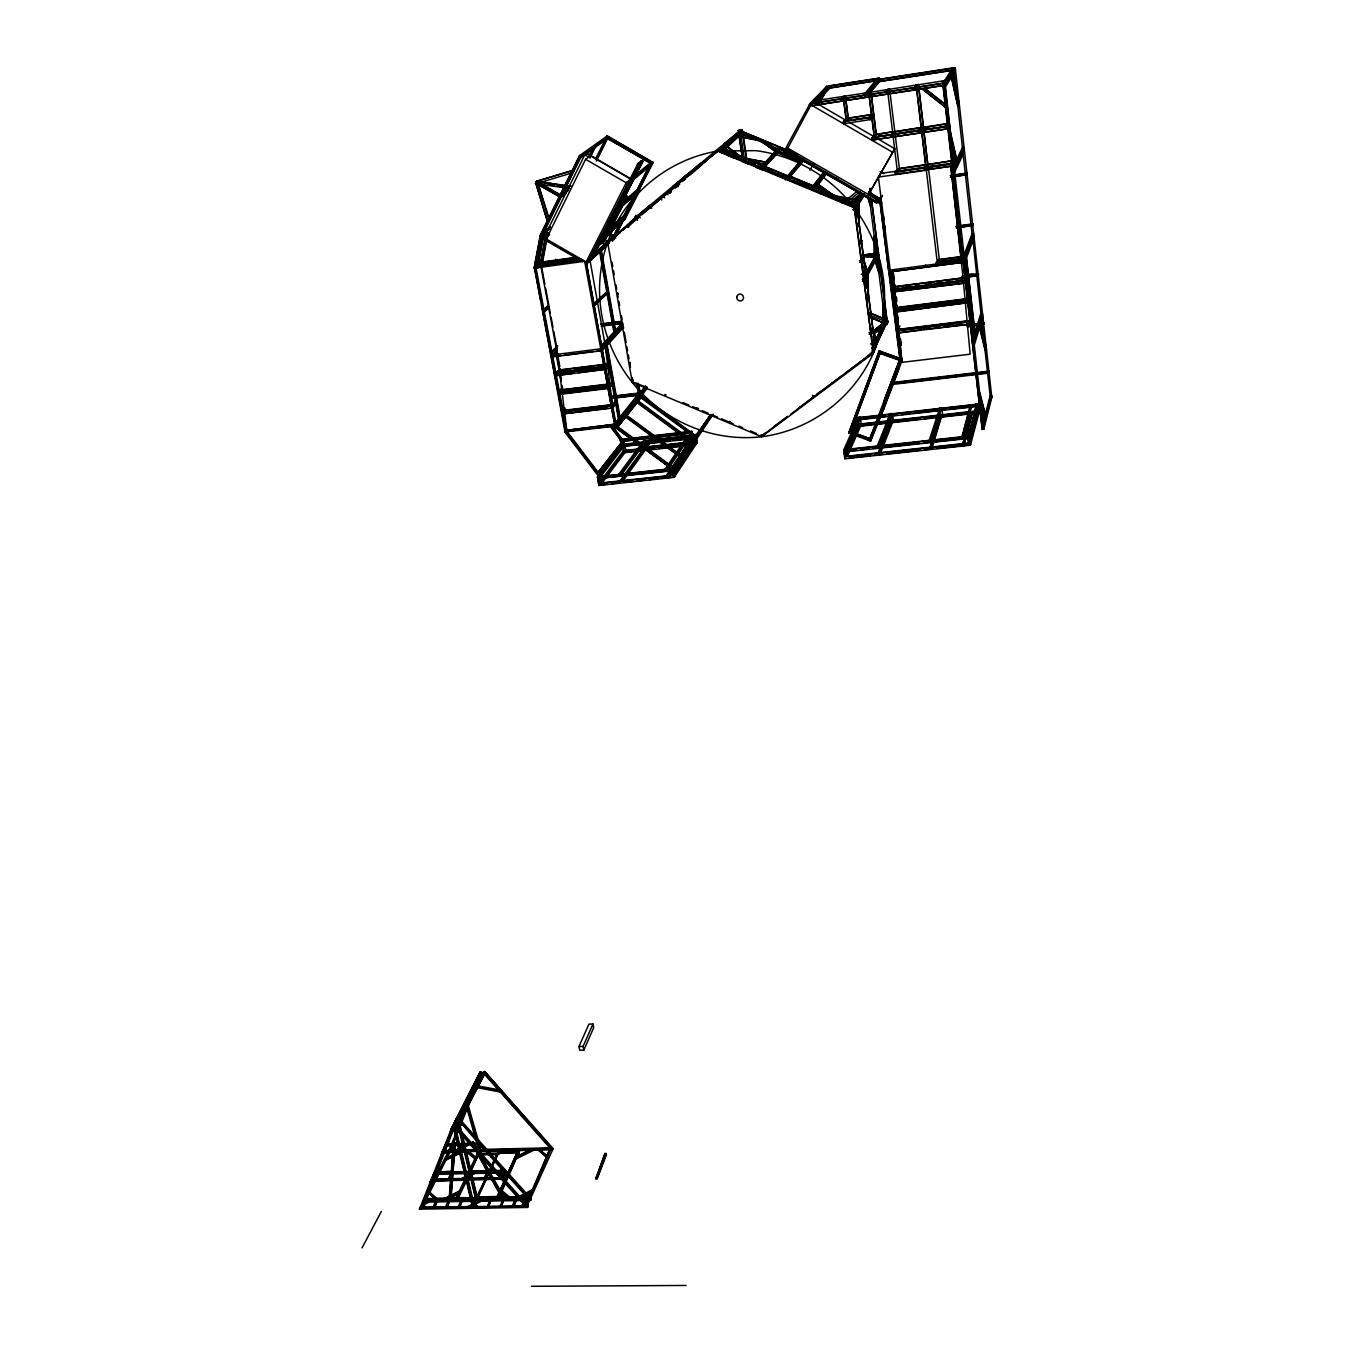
<?xml version="1.0" encoding="UTF-8"?>
<svg xmlns="http://www.w3.org/2000/svg" width="1354" height="1354" viewBox="0 0 1354 1354"><rect width="100%" height="100%" fill="white"/><g stroke="black" fill="none" stroke-linecap="round" stroke-linejoin="round"><path stroke-width="1.5" d="M556.697 260.696L556.579 260.78M444.315 1148.378L444.298 1146.703L446.194 1147.346L448.902 1141.27L447.395 1140.61L444.687 1146.686M453.438 1125.326L454.995 1125.14M456.857 1128.745L456.653 1132.046L455.096 1132.096M450.73 1199.627L451.17 1197.545L475.339 1197.85M449.122 1198.95L453.641 1142.471L455.215 1142.81L451.034 1198.561M449.477 1198.222L451.017 1177.574M451.39 1172.547L451.508 1171.176L436.631 1172.175M451.796 1167.25L452.879 1152.796M453.184 1148.666L453.641 1142.471M450.679 1199.289L455.215 1142.81M555.885 260.713L555.665 259.223M596.319 161.092L608.318 136.872L580.781 156.489L541.549 236.273L535.727 267.889L537.673 267.838L534.288 267.517L540.094 235.901L545.544 231.568M537.166 268.278L543.005 236.645L548.048 232.617L546.593 232.245L585.639 153.036L630.659 179.117M540.297 264.064L545.002 238.541M541.498 259.782L545.154 240.098M546.457 238.913L541.82 263.928L578.852 258.834M542.226 264.013L546.593 240.47M942.892 85.116L982.242 429.387L983.783 429.218L991.94 396.891M982.242 429.387L963.642 264.199M984.375 421.009L985.357 417.1M986.846 411.244L990.468 397.06M989.249 371.114L989.283 373.044L989.249 371.114L893.488 382.387M861.313 425.376L860.179 417.032L858.284 417.235L843.694 450.103L844.913 458.803L970.395 445.212L979.179 412.141L978.197 403.644L976.251 403.864L976.539 407.656M968.736 442.978L977.283 411.21L977.503 413.088M970.564 438.967L975.371 421.06M970.395 445.212L969.362 436.36L978.197 403.644M968.228 443.029L967.653 438.121L923.665 442.927M967.941 436.09L976.522 404.592L972.46 422.279M969.244 434.109L971.377 426.222M964.403 443.503L972.392 411.751L963.862 445.5M963.439 441.675L962.339 445.652L970.936 411.921L965.08 435.7M963.608 436.648L971.63 405.151L963.049 438.611M963.185 432.857L961.526 438.781L970.175 405.32M964.285 428.913L970.395 407.215M974.389 344.711L982.835 316.921M982.75 314.5L974.017 343.171L972.443 343.357L974.169 342.664M980.905 313.197L972.375 340.819L973.932 340.633L982.395 313.011L980.905 313.197L972.883 239.641M976.251 330.985L981.125 315.16M932.449 446.972L941.758 415.204L931.569 447.006M942.249 416.287C943.823 409.026 937.103 401.884 939.981 415.204M973.441 319.561L972.037 323.961L898.176 332.949L920.974 329.801M970.243 324.08L925.104 329.293M931.586 445.144L940.539 417.235M970.463 324.148L971.884 319.764M971.8 321.897L973.204 317.53L971.647 317.716L970.7 320.644M931.603 440.152L940.962 408.62L930.723 440.168M930.063 447.175L940.319 415.373M933.312 430.437L939.101 412.648M929.216 440.338L939.524 408.79L939.744 410.668M978.417 273.796C980.381 276.91 971.986 271.562 968.144 275.133M968.567 300.876L968.448 298.472L896.433 307.561L896.686 309.609M609.114 241.13L609.791 239.235L608.454 243.043M619.066 225.238L611.72 240.064M968.821 278.738L967.365 282.834L893.183 291.905M965.571 282.935L895.265 291.635M968.584 276.673L967.128 280.752L892.76 290.179L894.977 285.592L893.437 285.796L891.423 289.925L965.334 280.853M634.383 219.145L635.974 215.218L634.688 218.857M966.468 277.655L894.486 286.625L894.571 289.011L966.705 279.736M965.554 280.955L967.01 276.876L976.522 275.556M717.722 151.174L719.871 149.194L721.157 150.869L721.902 148.889L719.753 150.869L721.208 151.462L723.341 149.482M721.242 152.731L722.291 150.463L728.774 151.733L728.046 153.73L723.171 152.765M738.641 136.483L739.724 134.232L756.666 137.702L755.938 139.614L738.641 136.483L757.901 140.427L758.612 138.514L739.352 134.571M848.738 433.06L879.288 350.804L901.527 358.945L870.571 441.116L848.738 433.06L879.288 350.804M851.141 431.08L880.015 353.276M964.996 261.948L974 237.678L972.477 237.881M739.013 136.145L739.724 134.232M738.675 158.13L739.419 156.15L737.101 158.435M744.175 160.043L744.92 158.063L764.858 161.989L763.758 164.325L754.009 162.412M963.016 260.51L952.674 167.845L954.299 167.625L963.946 147.468L962.406 147.704L953.571 166.017M968.059 247.037L971.563 237.729M973.78 235.664L972.257 235.867L973.915 235.274L964.607 260.29L888.596 270.258L880.354 203.218L876.698 201.103M753.095 164.122L753.839 162.141L751.605 164.46M890.627 271.799L963.371 262.27L889.087 271.9L900.071 358.404L869.15 440.592L882.334 408.688M883.079 406.725L889.189 390.527M889.713 389.072L900.038 361.636M883.688 409.179L902.153 360.181M754.533 164.714L755.295 162.734L753.061 165.053M756.192 167.693L757.208 165.459M957.786 106.374L959.004 103.175L952.674 74.572L959.326 106.137L957.786 106.374L951.287 77.161M956.296 228.031L973.018 225.39L972.849 223.867L956.279 226.135M761.168 167.101L779.007 146.96L777.128 150.108M972.866 225.779L972.849 223.867M934.734 326.026L935.055 325.163L934.971 328.074M768.97 170.706L769.732 168.725L767.583 171.078M776.891 150.345L777.856 148.195L796.863 156.065M777.585 151.022L801.754 160.838L801.06 162.446L777.044 152.46L799.351 161.498M770.426 171.315L771.171 169.335L769.038 171.687M778.516 150.666L780.395 147.535L779.667 149.448M961.086 256.583L950.694 165.459L963.016 277.35M901.375 355.933L885.262 397.822L886.701 398.347M900.85 357.354L884.264 400.462L885.702 400.987L901.341 360.266M933.177 326.212L933.498 325.366M785.422 179.896L786.183 177.916L782.189 177.137M787.469 179.794L788.231 177.814L794.578 179.033L793.799 181.013L789.043 180.099M788.451 177.222L789.027 175.732L814.042 186.141M595.878 1178.792L604.984 1153.405L606.457 1154.759L597.08 1178.775L595.878 1178.792L604.984 1153.405M879.711 452.642L892.184 420.772L892.421 422.634L880.692 452.71M597.08 1178.775L606.152 1153.371M806.307 186.192L807.086 184.229L805.139 186.666M878.204 452.811L890.746 420.942M882.876 443.469L890.255 424.682M813.314 187.817L824.806 172.313M879.795 445.94L891.575 416.118L891.321 414.256L878.797 445.855M820.761 192.2L821.556 190.22L819.678 192.691M527.603 1207.446L419.418 1209.139L419.96 1207.785L526.384 1206.092L527.603 1207.446L528.229 1205.974L456.01 1125.546L454.826 1126.291L470.109 1143.284M492.788 1179.283L503.113 1179.08L430.47 1181.213L434.092 1173.969M478.131 1151.272L441.709 1152.813L446.092 1143.893M450.764 1129.964L458.194 1129.067L450.764 1129.964L454.826 1121.62L455.976 1123.211L454.826 1121.62M422.414 1206.38L454.149 1126.308L452.625 1125.631L419.791 1208.411L421.636 1208.343M822.216 192.793L822.995 190.829L821.133 193.3M421.026 1207.666L424.377 1198.73L528.534 1196.953L530.65 1200.372L531.276 1198.916L459.429 1118.81L458.244 1119.538L477.454 1142.048M459.057 1120.435L484.004 1072.791L458.515 1120.994L456.975 1121.044L481.076 1073.57L479.621 1072.927L454.352 1122.838L461.291 1121.975M423.667 1200.727L456.061 1118.895L457.584 1119.555M422.042 1207.108L453.793 1127.002L455.452 1127.036M425.901 1199.424L454.132 1128.051M879.034 444.23L882.74 434.922M884.213 431.181L889.9 414.409L877.307 446.008M889.578 414.07C892.895 410.617 895.011 424.276 890.814 422.059M453.251 1128.576L452.101 1126.985L453.624 1127.645M448.106 1152.169L448.631 1150.849L452.828 1150.748M459.886 1121.484L458.701 1122.229L460.682 1122.381L448.36 1151.695L449.799 1152.322L481.736 1072.283L479.942 1072.283L481.736 1072.283M460.682 1120.706L480.264 1071.64M836.687 198.801L837.483 196.838L835.706 199.343M838.143 199.41L838.921 197.43L837.161 199.952M932.212 305.073L932.923 303.296L933.16 305.344M855.813 200.223L855.034 202.186L838.024 198.97L838.803 197.007L856.083 199.817L836.755 196.161M870.571 441.116L884.348 407.419L882.994 406.928M891.372 384.553L891.406 382.623L891.372 384.553L987.201 373.281M879.761 414.747L870.063 438.188L871.502 438.713M868.354 194.401L881.149 201.814L880.117 203.608L899.868 358.928L901.612 358.235L890.627 271.68M901.527 358.945L879.051 351.312M899.327 360.35L900.935 356.542M929.69 284.492L928.489 287.37L929.453 282.427M871.959 350.94L876.106 346.556M869.59 317.225L886.921 324.469L888.427 320.881M479.401 1151.459L552.415 1149.766L553.16 1148.598L484.664 1071.488L483.192 1072.859L551.704 1149.969L552.872 1149.275L484.664 1071.488M527.4 1203.147L523.88 1199.119L524.184 1200.473L527.4 1203.147L525.555 1197.004L525.826 1200.439M530.836 1195.159L550.113 1148.48L528.889 1197.579L530.057 1197.562L551.535 1147.786L478.284 1149.495M526.384 1206.092L420.315 1207.057L419.418 1209.139M423.48 1200.795L529.431 1199.018L527.332 1205.991L529.752 1198.29M526.74 1196.97L503.146 1197.376M847.401 456.332L860.501 426.222L860.247 424.361L846.318 456.281M950.491 177.306L967.348 174.581L967.179 173.041L950.474 175.411M844.913 458.803L844.388 453.218M849.212 448.953L854.137 437.664M855.779 433.906L858.25 428.27M859.079 426.375L858.114 417.641L978.096 404.034L978.959 412.936L859.079 426.375L858.825 424.53L978.756 411.041M967.196 174.937L967.179 173.041M513.674 1205.568L516.449 1199.238L514.689 1205.348M846.47 449.579L859.621 419.723L859.367 417.861L845.387 449.511M583.862 1050.095L593.712 1027.618L592.967 1023.979L588.922 1024.132L578.97 1046.557L579.749 1050.247L583.862 1050.095L583.083 1046.405L592.967 1023.979M899.445 327.499L897.922 330.918L970.141 321.66L896.602 330.613L898.548 326.229L900.088 326.026M512.506 1205.585L515.299 1199.255L513.521 1205.365M516.923 1197.867L517.228 1199.221L516.923 1197.867L513.048 1197.935L513.352 1199.289L513.048 1197.935M844.981 449.748L851.581 434.82M853.24 431.08L858.182 419.892L857.928 418.031L977.994 404.44M453.235 1128.982L451.864 1132.046L450.357 1131.385L453.082 1125.259L454.944 1125.986M432.688 1176.744L429.997 1182.821L431.486 1183.481L434.194 1177.405L432.518 1176.423L434.025 1177.083M445.432 1149.055L442.707 1155.165L441.201 1154.505L443.926 1148.395L445.804 1149.038L444.281 1147.481M850.414 433.026L880.743 351.329M500.286 1198.155L500.608 1199.509L500.286 1198.155L504.483 1197.359L504.788 1198.713L481.127 1156.282M501.555 1197.41L477.2 1197.105M496.596 1198.849L517.414 1152.068L498.001 1152.491L476.862 1197.833M517.6 1152.592L519.141 1149.207L519.445 1150.528M497.747 1198.832L520.258 1149.174L498.932 1198.29M436.022 1174.256L505.956 1172.852L506.616 1171.413M502.774 1174.341L503.959 1173.63L502.216 1167.605L501.031 1168.316L502.774 1174.341L504.433 1172.615L503.333 1168.841L502.148 1169.568L503.231 1173.326M431.029 1179.825L501.894 1177.726L431.384 1179.114M505.059 1170.77L434.516 1172.919L504.737 1171.498L505.397 1170.059M897.076 308.797L895.536 312.114L967.975 302.653L895.705 311.758M896.805 306.749L895.282 310.066L967.738 300.588L893.945 309.778L895.925 305.53L897.465 305.327M873.008 353.546L874.396 350.212M790.668 414.324L873.787 351.685M880.557 327.905L887.378 322.557L871.739 200.917M886.921 324.469L871.671 317.699M887.835 322.337L870.334 315.448M474.391 1206.82L472.901 1205.483L475.508 1199.932L476.98 1201.252L475.508 1199.932M485.223 1179.283L475.66 1199.204L459.412 1131.233M489.691 1169.754L496.816 1154.505M477.065 1198.324L485.544 1180.062M489.928 1170.838L497.747 1153.946L480.399 1154.42M874.989 347.639L873.635 350.534L874.786 346.133M875.344 346.895L887.073 321.778M476.659 1199.898L474.052 1205.466L472.901 1205.483M477.183 1199.187L488.76 1173.986M490.03 1171.193L498.56 1153.033L498.78 1154.014L497.815 1153.049L517.228 1152.626L496.749 1197.545M874.21 349.501L871.621 353.309M874.549 348.74L886.311 323.572M476.185 1202.961L474.238 1207.548L455.096 1127.747L458.177 1121.687L456.62 1121.738L453.539 1127.78L472.698 1207.582L467.147 1182.313M473.849 1198.595L474.171 1199.949L473.849 1198.595L477.674 1198.527L477.996 1199.881L478.013 1197.816M487 1171.142L470.921 1170.77M484.173 1178.082L487.085 1171.853L487.423 1173.224M485.341 1178.048L488.252 1171.836L488.574 1173.207M488.608 1171.108L503.333 1170.11M875.022 346.049L884.314 326.246M873.956 343.848L883.265 324.165L883.011 305.564M876.343 339.059L883.113 324.706L882.74 303.516L884.687 303.262L884.974 324.418L883.028 324.655M876.698 339.956L880.912 331.002M459.734 1207.785L462.408 1200.152L458.583 1207.802M955.822 166.644L953.182 172.178L954.79 171.958L964.403 151.614L962.863 151.834M458.261 1206.448L461.257 1200.169L461.579 1201.506M964.166 149.549L962.643 149.769L964.336 149.211L954.367 170.164L952.742 170.384L954.536 169.792M466.318 1151.763L475.525 1159.43L475.66 1157.145L469.195 1151.746M481.093 1145.129L479.875 1143.775L445.737 1144.587L445.178 1145.992L481.432 1144.435M456.129 1197.664L464.337 1180.654M469.043 1171.515L452.744 1171.853M469.804 1169.314L477.42 1153.506L498.069 1153.033M466.571 1179.08L468.89 1172.226L469.212 1173.596M874.193 331.408L874.075 333.05M893.911 290.399L895.231 287.64M457.263 1197.647L465.471 1180.62M470.921 1169.281L478.216 1154.167M457.872 1197.274L466.351 1179.639M467.401 1177.692L470.041 1172.192L467.722 1179.063L466.233 1177.709M470.413 1171.21L478.47 1154.471M458.888 1196.733L466.199 1181.517M470.769 1172.022L478.25 1154.911M571.726 186.327L536.353 181.419L572.353 170.587L536.743 181.148L535.473 183.23L536.353 181.419L560.065 195.128L568.714 188.595M872.788 330.85L871.231 334.049L869.2 334.286M442.267 1151.408L476.896 1149.901L442.623 1150.697M449.24 1198.307L426.121 1198.696M445.618 1206.651L448.682 1200.372L449.003 1201.726M446.769 1206.634L449.816 1200.355L447.869 1206.414M451.39 1198.984L451.728 1200.321L451.39 1198.984L447.582 1199.035L447.92 1200.389L447.582 1199.035M954.045 162.683L952.285 148.551M952.234 164.409L953.741 161.329L951.608 161.634L950.085 164.714M473.172 1141.93L471.412 1143.047L473.172 1141.93L476.151 1147.312M547.27 220.837L535.744 182.892L547.27 220.837L548.895 218.011L538.266 184.347L548.522 218.316M546.982 231.94L541.549 236.273L540.229 235.511L579.427 155.71L607.371 135.891L653.136 162.412L616.036 234.851M540.229 235.511L570.593 174.344M572.454 170.553L579.918 155.371L581.255 156.15L542.057 235.867L540.737 235.105M543.14 238.202L547.828 233.65L549.589 234.665L544.917 239.235L578.869 258.851M585.097 154.61L585.994 152.782L630.998 178.846M547.828 233.65L547.185 234.97L547.541 233.023L546.102 232.651M546.271 238.998L585.588 159.281L590.378 155.828M589.65 154.474L592.392 148.889M590.039 157.098L594.626 147.789L593.323 147.027M591.427 154.898L595.1 147.468L593.78 146.706M433.043 1206.854L436.14 1200.592L434.922 1205.06M462.848 1147.21L460.986 1150.968L463.339 1144.164L463.677 1145.552M434.177 1206.837L437.274 1200.575L435.294 1206.617M595.506 158.824L607.032 136.128L652.831 162.666M606.49 137.651L607.371 135.891M596.792 159.552L607.878 137.177L606.592 136.432M459.835 1151.002L462.188 1144.198L462.509 1145.586M427.61 1202.081L427.289 1198.679L427.255 1200.727L423.751 1202.47L424.09 1203.824M426.273 1197.478L449.731 1150.815L450.053 1152.136M869.031 317.293L870.588 314.196M423.091 1205.805L424.614 1200.778L421.822 1206.312L420.688 1206.329M426.595 1198.815L450.137 1151.645L448.699 1151.018M871.011 313.993L871.147 312.334M580.832 258.986L580.172 260.323L542.632 238.609M435.937 1173.732L433.178 1179.199L431.689 1178.539M868.828 315.77L870.402 312.672L868.354 312.926M435.582 1174.629L432.823 1180.096L431.334 1179.436M428.896 1190.031L448.969 1150.172L457.347 1149.986M547.033 238.744L542.92 237.068L587.433 262.794L637.988 163.445L639.342 164.24L598.383 244.549L597.063 243.788L598.857 244.143M597.639 243.517L590.987 256.668L592.307 257.429L599.924 242.4M626.191 187.14L628.087 183.382M597.469 244.668L590.835 257.768M592.984 256.803L592.121 256.295L599.619 241.875M601.819 238.642L641.254 160.821L642.608 161.6L602.31 241.046L600.99 240.284M601.328 240.115L592.764 257.006L591.444 256.261M616.408 210.378L617.306 208.584M593.34 256.498L601.396 240.606M603.241 237.458L624.346 218.739L625.193 219.213L604.121 237.965L603.241 237.458L607.98 228.115M604.256 235.833L605.136 236.341L625.531 218.214L624.685 217.723L604.256 235.833L604.459 237.661M604.527 235.291L609.266 225.932M618.067 208.601L638.106 191.388L638.953 191.879L618.947 209.108L618.067 208.601L638.428 190.474L637.142 189.746L619.015 205.233M598.383 244.549L602.767 240.64L643.032 161.244L641.694 160.466L637.548 163.8L638.902 164.596L643.032 161.244M606.761 234.327L604.002 239.776L597.977 245.142M610.451 227.049L620.606 207.06M622.451 203.422L626.123 196.161L627.004 196.652L624.228 202.101M607.1 234.022L604.341 239.472L605.187 239.98L622.705 205.47M612.634 223.122L619.997 208.601M622.772 203.151L626.462 195.89L627.325 196.381L625.48 200.02M525.335 1205.855L454.47 1126.985L456.01 1125.546M457.906 1120.232L459.429 1118.81M455.993 1127.577L458.701 1122.229M457.178 1126.85L484.766 1073.654L459.852 1121.332M430.47 1181.213L455.621 1180.011M604.849 240.267L608.538 233.006M610.4 229.368L622.383 205.74M622.84 217.825L651.139 162.26L652.425 163.005L614.665 237.085L613.328 236.51L595.083 252.978M620.741 222.445L612.888 237.813L614.208 239.472M632.69 198.953L623.856 216.335L606.558 231.602M636.465 191.54L648.718 167.473M605.797 243.94L613.531 236.95L619.184 225.864M614.987 235.884L625.362 215.54L624.516 215.049M457.804 1119.538L480.721 1074.467L479.248 1073.84M441.709 1152.813L465.048 1151.577M454.47 1126.985L456.62 1121.738M639.934 190.322L619.303 208.042L618.406 207.534L639.071 189.831L639.934 190.322L624.871 219.5L624.025 219.01M452.625 1125.631L453.793 1127.002M479.621 1072.927L455.706 1119.826L457.212 1120.486M866.814 300.453L868.388 297.423L866.357 297.694M816.344 394.894L817.918 393.709M866.611 298.912L868.185 295.9L866.154 296.154M362.06 1247.863L381.337 1211.441M881.691 203.388L880.117 203.608L785.54 148.703L810.115 103.412L811.503 104.224M811.198 104.529L809.81 103.716L826.905 86.097L828.225 86.859L811.198 104.529L787.233 149.16M818.882 100.704L821.793 95.322M824.688 89.956L826.634 86.368L827.954 87.147M818.256 105.053L826.025 90.718M821.438 99.384L825.314 92.224M795.898 156.573L876.715 202.965L795.898 156.573L796.66 155.168M951.794 163.259L928.082 166.407M926.339 170.249L928.319 166.576L939.27 259.46L937.425 263.861L926.339 170.249L878.407 177.086L901.409 358.742M866.255 277.705L878.881 254.874M864.326 281.564L864.055 279.499M949.696 125.787L948.02 128.867L871.993 140.088L871.891 137.668L947.902 126.43L871.891 137.668M863.429 266.163L865.731 273.322L867.762 273.051L863.48 258.309M878.628 252.893L861.686 255.449M865.68 276.842L864.275 279.432L862.21 279.703M947.969 126.971L949.509 124.145L947.377 124.466L946.006 128.935M809.912 170.299L813.788 163.242M868.016 271.054L875.598 257.226M864.952 274.71L876.36 254.027L878.323 253.757L866.052 276.182L864.004 276.436M925.561 164.833L899.158 168.624L925.561 164.833L916.607 89.246M835.553 179.066L836.349 177.662M837.381 180.133L838.177 178.728M894.774 148.703L868.32 194.908L894.774 148.703L876.817 138.277M875.683 200.51L874.887 201.898L877.477 197.582M876.478 203.354L877.51 201.56M869.42 194.756L878.509 200.037L879.541 198.259L868.625 191.929M761.947 435.802L765.569 432.857M760.474 435.176L764.384 434.736L762.437 434.956M859.485 244.871L861.127 242.112M859.282 243.297L860.924 240.555L858.859 240.843M899.598 170.486L889.561 88.924L887.242 89.466M881.149 201.814L787.673 148.077M923.716 129.409L947.563 126.108M921.634 130.864L923.36 128.021L921.245 128.342L919.688 132.827M882.588 195.382L878.526 202.152L881.792 196.77M925.95 169.825L952.421 166.034L895.417 174.192M877.274 201.966L879.541 198.259M895.146 172.043L952.167 163.868L895.146 172.043L895.248 174.463M857.217 227.574L858.859 224.916L856.794 225.204M857.014 226L858.656 223.359M946.632 82.611L943.535 87.57L945.177 87.316L955.399 70.814L953.842 71.051M877.747 79.734L955.264 67.869L953.707 68.123M944.483 83.153L954.198 67.7L877.934 79.514L878.018 81.849L952.251 70.357M952.505 68.14L942.993 83.186L952.217 163.817M942.418 81.003L944.72 80.445M878.407 177.086L880.794 173.397L925.814 166.982M856.947 206.807L864.411 195.315M854.712 206.857L718.077 150.92M873.618 349.45L875.496 348.046L856.574 204.014L855.305 202.338L856.388 204.302L854.289 206.096L856.354 205.808L854.882 208.076M857.031 203.811L860.247 198.869M856.743 205.233L864.224 193.774M854.476 205.808L855.085 204.132L853.595 206.383L852.14 205.791L853.629 203.54M854.679 205.52L862.193 194.045M611.856 425.376L624.296 441.844L597.368 477.082L598.925 485.477L674.241 477.319L697.158 442.589L696.481 438.527M861.906 193.757L855.474 203.557L854.019 202.948L860.484 193.182M696.599 441.184L673.92 475.44L598.57 483.615L623.517 450.628L689.355 443.232M680.097 466.453L683.584 461.172M688.255 454.115L694.077 445.314M854.306 203.286L860.789 193.47M673.937 473.392L713.084 414.341M710.071 415.526L692.114 442.369L710.41 414.916M692.131 443.232L674.021 467.925M674.004 470.515L615.054 427.204L674.004 470.515L694.534 442.403L635.229 398.736L615.054 427.204M671.973 470.447L675.477 465.201M695.194 436.157L710.596 415.136M669.045 475.897L675.815 465.742M675.731 466.791L673.107 470.718L598.045 478.521L598.925 485.477M693.722 435.057L695.804 434.465L673.073 468.399L674.529 476.879L673.107 477.031M671.652 468.552L693.891 435.413L694.196 437.224M667.59 475.711L670.975 470.65M673.243 467.265L685.683 448.699M689.965 442.301L689.084 443.638L623.212 451.034L623.534 452.828L687.324 445.669M669.57 470.803L666.168 475.863L666.49 477.759M671.838 467.435L687.714 443.79L688.018 445.584M649.869 436.056L620.217 439.796L620.538 441.59L692.097 433.094L691.792 431.283L654.067 435.582M667.911 469.33L688.323 439.102M895.062 133.64L921.431 129.967M691.826 433.5L691.792 431.283M686.884 438.967L666.456 469.127L666.777 471.006M892.946 136.771L894.689 132.269L892.574 132.59L890.814 137.093M667.624 467.807L678.997 451.017M637.852 217.097L639.308 215.151L638.174 216.809M686.647 437.444L665.034 469.279L665.356 471.158M922.006 88.873L945.583 107.271L922.159 88.839M916.099 85.031L918.418 84.49L927.93 166.677M916.201 87.299L917.826 84.98L918.097 87.181M635.618 400.784L617.492 426.408M617.086 427.83L641.678 396.637L618.338 426.256M639.765 396.113L645.706 387.718M640.899 396.959L647.246 388.073M916.218 85.217L914.576 87.536L914.847 89.77M874.295 139.53L876.36 136.636L870.91 91.784L868.794 92.106M644.995 446.617L644.182 447.734L653.068 435.548L652.273 436.665M645.773 448.902L654.642 436.699L653.83 437.816M871.993 140.088L948.155 128.63M622.942 480.907L645.079 450.408L644.775 448.614L621.368 480.738M630.169 469.195L642.507 452.253M619.963 480.89L643.421 448.766M694.094 436.936L694.89 435.853M697.192 435.87L712.949 414.324M621.588 472.851L625.311 467.807M627.782 464.439L640.154 447.632M670.061 440.795L642.93 443.875L643.895 442.555M645.384 440.541L643.878 440.355L642.93 443.875M621.757 474.374L643.979 444.112L643.285 441.15L695.279 435.243L695.55 437.071M618.778 474.34L642.321 442.47L642.625 444.264M620.183 474.188L643.658 442.318M644.639 440.998L644.267 443.723M823.909 190.457L822.267 189.154L823.909 190.457L821.15 194.096M625.937 451.83L624.482 443.757L625.937 451.83L623.534 452.828M602.885 480.213L608.962 472.157M611.399 468.941L617.475 460.885M600.651 484.884L624.888 452.676L624.566 450.882L600.296 483.023M603.173 471.784L614.716 456.653M638.868 442.487L688.289 436.902L688.594 438.713L689.22 437.782L688.915 435.971L688.018 437.291L622.095 444.755L622.722 446.16M600.719 476.693L623.754 446.397L623.432 444.603L599.094 476.506M565.329 432.603L566.903 431.249L565.329 432.603L598.011 475.559L599.568 474.188L566.903 431.249L565.024 431.96L534.491 267.737L535.93 267.533L552.381 354.477M599.737 473.291L624.296 441.844M870.74 117.46L873.025 114.481L873.296 116.664L871.011 119.66L870.74 117.46L843.457 121.572L843.745 123.756L871.197 119.406L870.927 117.223L843.66 121.318L843.745 123.756M598.553 471.751L622.772 440.896L597.266 473.426M815.836 187.664L826.972 173.21M620.538 441.59L648.092 438.104M815.379 187.292L826.499 172.906M887.395 93.968L889.206 91.615L888.935 89.415L887.124 91.75M813.923 186.683L825.094 172.33M821.827 176.934L824.332 173.634M818.121 182.248L824.332 174.243M813.077 185.752L823.875 171.924M813.703 185.684L822.115 174.903M885.499 91.987L887.344 89.652L887.615 91.852M614.868 425.698L584.657 261.254L537.267 267.77M617.39 422.533L619.912 419.368M635.128 401.833L615.85 426.07L565.024 431.96M637.632 398.685L640.831 394.657M636.837 399.921L647.11 387.007M615.782 422.211L638.462 393.845L639.833 393.692L615.952 423.616L614.53 423.785M645.536 385.839L633.994 400.429L693.333 444.112M803.684 186.057L805.63 183.619M613.04 407.52L616.967 402.747L615.545 402.917M634.569 382.759L646.467 387.244M612.702 405.591L616.629 400.835L615.207 401.004L610.84 406.302L562.689 411.988L565.278 409.077M868.066 94.662L870.013 92.309L870.284 94.509M870.588 92.461L879.541 81.612L879.084 78.126L828.563 85.962L811.621 103.513L811.926 105.714L944.737 85.387L955.162 68.682L953.605 68.919M843.373 98.808L846.25 120.726L847.824 120.489L847.536 118.323L845.251 121.081L845.539 123.265M865.138 97.37L864.664 95.389L879.084 78.126M871.519 89.669L874.075 86.605M632.386 379.255L633.317 381.202M866.458 94.915L879.288 79.497M843.457 121.572L847.536 118.323M864.715 93.121L816.259 100.568L816.547 102.752L816.479 100.331M863.26 95.406L877.392 78.566L877.646 80.681M787.317 178.897L789.128 176.765L787.673 176.172L785.862 178.288M787.317 179.27L785.371 178.457M789.602 176.595L804.073 159.62M790.685 176.122L803.514 161.058M788.739 176.071L803.277 159.061M789.551 176.02L802.719 160.5L813.822 165.103M786.488 177.171L800.688 160.635L796.254 166.576M586.671 410.753L587.484 409.822M787.199 177.154L792.378 171.112M586.316 408.84L587.128 407.909M842.848 100.771L844.964 98.385L844.676 96.202L842.56 98.571M606.135 369.117L610.129 364.598L608.708 364.768M584.116 389.055L585.842 387.126L586.197 389.038M611.94 404.964L563.873 410.668L564.584 412.175M564.94 408.062L561.758 411.633L611.162 405.895M843.305 96.574L845.421 96.252L848.349 120.421L871.722 116.901M584.42 387.295L582.694 389.241L583.049 391.154M840.969 98.825L843.102 96.456M623.365 327.634L602.716 350.144L597.114 350.957M785.54 148.703L796.355 154.458M562.689 390.747L559.354 394.369L607.641 388.547L613.464 383.216L609.503 387.853L559.71 393.98M623.026 325.739L601.921 348.672L550.469 355.154L558.322 353.851M621.977 327.803L600.821 350.821L552.263 356.931M562.316 388.835L558.982 392.457L607.286 386.601L613.108 381.286L609.165 385.924L558.051 392.101L562.35 387.464M602.005 346.235L622.688 323.843M606.457 342.376L609.215 339.397M600.567 346.404L622.688 322.523M764.231 167.591L777.958 152.85L779.007 149.008L763.368 165.713M767.295 162.971L771.509 158.452M763.419 167.591L778.516 151.411M762.471 167.185L773.472 155.439M762.607 167.693L778.279 150.92M762.59 165.577L775.47 151.868M764.858 161.989L746.951 158.909M815.548 103.175L830.577 87.435L830.374 85.861L813.957 102.955M559.557 371.842L555.817 375.752L604.595 369.422L578.378 372.638M811.926 105.714L944.923 85.099M554.531 373.501L560.268 368.796L555.462 373.822L603.901 367.848L609.774 362.669L604.341 367.34M557.103 352.023L552.754 356.424L566.514 429.167L565.143 429.506M551.89 354.985L556.917 350.077M552.009 352.531L557.679 346.861M552.009 351.295L557.679 345.608M606.947 292.887L593.357 306.41L608.352 292.701M594.44 304.227L608.014 290.755L594.355 303.076M735.645 157.826L737.964 155.558M723.154 150.954L741.653 133.691L742.364 131.778L723.882 148.974L719.042 148.466L721.056 148.161L856.388 204.302M723.29 149.092L732.531 140.291M740.52 132.878L739.03 131.507L720.413 148.669M548.81 308.289L542.971 312.554L547.388 308.475M742.314 129.662L738.167 130.492L742.314 129.662L746.629 158.52M722.444 148.381L740.976 131.203L740.266 133.115L740.164 130.543L790.397 151.343M812.062 398.093L814.702 395.673M866.848 357.134L872.128 352.26M869.674 354.816L871.874 352.785M675.324 188.104L679.725 184.042M682.67 181.351L685.615 178.643L684.379 177.052M544.071 309.22L548.488 305.158M702.878 163.495L705.383 161.194M716.604 150.7L720.683 150.091M704.08 162.497L706.568 160.212M544.037 310.388L548.438 306.326M689.795 174.327L693.536 171.01M662.021 197.345L686.19 175.292L687.426 176.883M663.578 196.042L666.066 193.757L664.899 194.722M666.574 193.317L687.324 174.361L688.543 175.952M680.588 181.741L676.78 185.109L678.083 186.767M627.664 227.218L633.672 221.768M647.737 209.159L651.663 205.69M588.804 260.611L608.521 242.738M622.383 230.18L625.26 227.574M591.766 258.275L596.335 254.129M603.969 247.223L607.015 244.465M612.6 239.336L620.132 232.516M623.145 229.774L633.689 220.211M587.433 262.794L609.165 243.077M635.026 219.703L638.986 216.183L640.273 217.825M587.128 263.607L608.42 244.262M596.911 251.979L601.345 247.951M675.206 468.806L616.29 425.528L586.113 262.033L626.191 182.79L631.235 178.643M594.372 254.704L601.988 247.816M605.035 245.074L636.939 216.132L638.157 217.689M588.99 258.462L592.036 255.72M598.011 245.683L605.509 238.981L604.663 238.473L597.148 245.176M582.558 259.985L582.829 261.508L582.558 259.985L537.555 266.179L542.615 261.931L575.095 257.446M595.845 248.341L605.187 239.98M599.754 242.349L603.207 239.286L601.887 238.507M606.541 232.16L625.683 215.252L624.837 214.761L607.235 230.265M604.29 234.885L624.702 216.826M608.2 222.276L611.619 219.314L610.299 218.536M608.437 223.088L610.722 221.091L609.385 220.33M617.915 209.075L622.434 205.182M626.97 201.289L631.506 197.396M631.726 195.365L636.262 191.473M618.439 205.486L621.808 202.609L620.471 201.831M622.62 200.375L627.325 196.381M620.487 202.948L626.327 197.972L625.463 197.481M619.15 201.932L621.384 200.037L622.722 200.798L619.353 203.659L618.016 202.88M623.212 198.632L626.462 195.89M546.068 262.998L541.041 267.246L557.425 354.274M612.448 238.27L617.999 233.582M651.545 205.757L668.825 191.151L670.112 192.776M653.187 204.403L670.467 190.119M659.449 199.461L662.952 196.499M636.008 219.737L639.02 217.182M642.033 214.643L651.071 206.993L649.852 205.419L633.283 219.433L634.501 221.007M704.909 161.549L722.207 146.909M711.713 156.184L717.298 151.445M689.728 175.191L701.795 164.985L700.56 163.394L683.973 177.425L685.209 179.016M537.978 267.127L534.864 269.751L540.974 265.604M533.967 268.16L535.93 267.533M534.288 267.517L540.601 235.494L543.513 236.239L538.046 265.858L536.59 265.502M537.944 264.368L541.261 261.593M538.283 262.524L542.954 258.614M662.529 196.889L663.697 195.924M627.054 185.041L651.528 164.765L650.242 164.02L637.971 174.141M635.009 217.723L740.164 130.543M721.056 148.161L607.624 242.18L632.284 382.387L761.591 436.75C810.454 430.521 853.477 398.211 873.381 353.191L854.222 207.788L717.569 151.089C667.725 159.349 625.057 194.756 607.624 242.18A145.335 141.188 55.6 0 0 761.591 436.75L873.381 353.191A145.335 141.188 55.6 0 0 755.769 150.649L717.569 151.089M608.437 241.757L718.365 150.666L854.526 207.145L873.432 352.446M649.971 207.907L674.157 187.867L673.056 186.192L683.245 177.983L684.481 179.574M653.136 162.412L627.545 183.569L585.588 159.281M634.298 176.122L651.545 161.921M544.917 239.235L547.591 237.068M714.167 153.916L716.469 152.071M680.148 182.079L669.553 190.575L670.839 192.217M664.171 195.382L660.515 198.344L661.801 200.003M664.56 195.145L667.793 192.556M617.526 233.683L627.461 225.712L628.747 227.354M549.487 228.877L542.937 234.09L541.6 233.328M615.088 236.222L611.585 239.049L612.871 240.673M543.259 232.025L549.826 226.812M545.679 231.179L550.604 227.269M842.103 203.286L845.421 200.663M848.738 198.056L857.217 191.236M849.957 199.647L859.908 191.794M852.834 199.935L861.11 193.402M565.904 193.605L561.03 197.295L559.693 196.516M568.409 190.575L561.91 195.484L560.573 194.705M873.465 330.579L883.603 322.963M873.313 330.935L883.451 323.301M883.993 325.095L887.378 322.557M816.75 394.352L817.934 393.455M774.014 426.544L787.52 416.44M797.641 408.874L814.533 396.248M822.216 390.494L818.222 392.914M822.961 389.935L841.528 376.057M844.574 373.789L868.574 355.831M763.639 434.532L787.283 416.863M566.987 433.618L568.105 432.806M582.338 154.83L579.004 157.216L580.358 157.995L606.998 138.954L605.712 138.21L585.69 152.46M598.011 475.559L599.128 474.763L566.429 431.791L535.405 267.974M483.192 1072.859L484.326 1072.131M467.232 1106.76L468.399 1106.015L477.945 1139.442L476.168 1140.593L477.877 1146.601L479.062 1145.873L477.353 1139.865M458.126 1125.834L459.311 1125.106L461.003 1131.115M457.635 1126.816L458.82 1126.088L459.869 1129.845M457.974 1127.747L456.789 1128.474L459.023 1124.057L462.916 1123.786L460.208 1123.329M473.172 1146.72L478.673 1146.669L477.488 1147.397M480.01 1143.91L476.185 1150.071L480.213 1143.064L448.089 1143.842M475.491 1147.244L474.306 1147.972L478.182 1147.667L474.611 1146.94M478.351 1145.602L479.536 1144.875L478.47 1141.117M479.621 1145.535L480.805 1144.807L476.997 1150.951M478.284 1148.277L479.468 1147.549L481.195 1153.591L479.993 1154.302M498.17 1174.527L503.586 1174.426M499.287 1175.78L503.129 1175.458L501.945 1176.169M501.166 1177.862L504.873 1171.633L503.688 1172.361L505.668 1172.513L501.962 1178.742M506.667 1174.595L507.852 1173.884L504.026 1174.206L508.969 1175.12L504.974 1175.424M553.16 1148.598L530.379 1198.933L530.057 1197.562M503.823 1180.823L505.008 1180.113L503.925 1176.338M504.94 1182.076L506.142 1181.365L504.382 1175.323M527.044 1206.668L528.229 1205.974M873.635 331.07L882.266 326.5M873.635 331.442L882.046 326.991M874.819 332.61L883.468 328.057M874.819 332.982L883.231 328.548M521.121 1205.449L526.723 1202.606M522.779 1205.415L526.283 1203.638M531.817 1190.809L516.517 1198.51L516.822 1199.881M522.136 1196.394L530.836 1192.028M521.933 1197.308L532.139 1192.163M516.619 1197.664L532.257 1189.794L532.562 1191.148M475.863 1201.607L479.367 1199.864M473.849 1203.469L468.213 1206.296L468.535 1207.65M473.375 1204.501L469.838 1206.262L470.176 1207.616L473.697 1205.855M441.759 1199.779L459.294 1191.114L459.615 1192.451M443.384 1199.746L458.803 1192.112M445.601 1199.39L457.855 1193.314M450.56 1197.698L459.124 1193.466M531.885 1148.903L517.059 1156.214L517.363 1157.552L532.19 1150.24M472.766 1172.141L469.229 1173.884L469.567 1175.255L473.088 1173.512M461.528 1178.522L467.198 1175.729M463.153 1178.488L466.707 1176.744M462.526 1145.822L466.081 1144.096M460.462 1147.65L454.741 1150.426L455.079 1151.814M459.971 1148.649L456.4 1150.375L456.738 1151.763L460.309 1150.037M457.415 1152.372L446.228 1157.805L446.532 1159.126L459.598 1152.779M458.938 1152.356L445.737 1158.77L446.058 1160.073L463.017 1151.831M538.875 182.875L571.083 173.194M878.915 78.329L828.36 86.182L828.631 88.264L879.355 80.241L828.834 88.061L828.563 85.962M828.563 87.739L830.577 87.435M878.187 81.629L950.305 70.476M868.422 92.563L944.584 80.665M811.621 103.513L944.686 83.102M873.025 114.481L848.061 118.255L871.637 114.481L869.336 117.46L869.606 119.66M959.004 103.175L957.447 103.395L951.557 76.856M878.594 136.077L882.69 135.468M907.298 131.829L911.377 131.22M915.456 130.627L919.535 130.018M925.713 129.104L929.707 128.512M943.704 126.447L947.698 125.854M876.36 136.636L892.777 134.198M890.61 135.451L892.743 135.129M897.448 173.904L901.527 173.312M950.305 175.766L967.027 173.397M950.66 176.951L967.348 174.581M611.669 237.999L613.074 237.796M611.246 238.389L612.634 238.186M856.947 203.946L858.995 203.659L859.181 225.61M603.055 241.384L611.686 239.929M854.492 207.687L856.557 207.382L855.085 209.667L853.003 209.955M599.247 243.889L609.622 242.434M854.035 208.381L856.117 208.093L857.048 211.106M853.274 209.548L855.356 209.261L855.389 213.695L857.353 213.34L855.846 208.499M599.991 250.828L601.413 250.625L615.731 331.375L614.327 331.561M576.652 257.582L542.108 262.354L542.395 263.861M542.311 263.505L579.326 258.377M538.063 265.756L578.937 260.12M856.591 223.63L858.893 223.393L858.724 204.065M586.773 261.593L584.843 262.219L586.299 262.016L615.85 426.07L674.834 469.381L696.413 436.97L640.137 395.52L637.988 383.148M956.11 226.524L972.697 224.273M956.449 227.641L970.953 225.661M861.872 255.144L874.43 253.452M864.038 257.125L868.946 256.481M876.563 255.5L878.509 255.229M861.11 257.937L863.175 257.666L861.55 260.493L859.485 260.763M861.313 259.477L863.378 259.206L861.753 262.05L859.688 262.321M874.549 259.156L876.529 258.885L880.743 272.611L878.797 272.865L875.158 261.102M938.204 259.596L962.592 256.397M937.696 259.968L962.474 256.718M938.085 261.728L962.829 258.479M935.885 262.321L962.711 258.8M878.526 270.783L880.489 270.529L876.766 258.445M936.105 263.708L964.759 259.85M861.262 274.202L863.327 273.931L864.783 278.484M862.938 278.382L865.003 278.112L864.918 271.037L862.87 271.308L862.904 274.845M863.835 278.653L865.883 278.382L864.478 280.972L862.413 281.243M862.667 280.786L864.732 280.515L864.766 284.949M864.614 284.442L866.662 284.188L865.206 279.652M961.814 276.368L978.265 274.236M601.227 323.911L621.723 321.253M600.905 324.249L621.418 321.592M894.317 286.963L976.369 275.979M601.565 325.772L622.061 323.132M601.244 326.111L621.74 323.471M894.74 288.673L898.853 288.148M902.983 287.607L911.208 286.557M915.338 286.016L919.451 285.491M925.628 284.695L929.758 284.171M935.936 283.375L942.113 282.58M946.226 282.038L952.404 281.243M956.516 280.718L962.694 279.923M866.408 296.374L868.439 296.12L868.219 274.117M968.33 298.811L896.263 307.917L898.074 322.438M969.515 298.862L971.072 298.659L969.65 302.907L968.076 303.11M896.534 309.964L919.163 307.104M923.293 306.596L962.389 301.654M552.618 356.559L560.708 355.543M564.753 355.036L593.069 351.465M870.605 328.26L872.636 328.007L877.02 341.394M870.554 329.597L872.585 329.344L871.045 332.525L868.997 332.779M559.202 369.93L607.354 363.955M898.633 329.327L970.53 320.441M561.656 371.588L570.017 370.556M574.214 370.031L580.494 369.253M584.674 368.745L593.052 367.713M597.232 367.188L603.512 366.409M970.412 320.796L898.464 329.699L898.734 331.73M605.272 366.528L559.202 372.215L558.83 370.302L607.032 364.328L607.371 366.274M555.817 373.45L604.239 367.476M923.377 328.683L927.49 328.176M935.716 327.16L939.828 326.652M945.989 325.891L950.102 325.383M956.262 324.622L960.375 324.114M966.536 323.352L970.649 322.844M967.23 324.943L977.639 323.657M967.078 325.4L981.65 323.606M967.399 326.399L971.563 325.874M967.247 326.856L981.819 325.062M556.189 375.38L574.333 373.145M979.111 324.351L980.634 324.165L986.203 347.115L984.713 347.301L979.585 326.263M978.908 325.028L980.431 324.842L986.507 349.84L985.018 350.026L979.382 326.957M870.47 343.95L872.518 343.696L873.922 347.978L871.891 348.232M873.11 345.642L875.141 345.388L886.887 320.339L884.941 320.576L885.127 322.032M872.094 347.809L874.125 347.555L874.041 340.463L872.01 340.717L872.061 344.255M871.637 348.757L873.685 348.503L872.788 345.845M973.797 336.198L975.354 336.012L966.502 257.886M607.523 384.147L561.504 389.732L561.859 391.644M607.184 384.536L561.131 390.121L561.504 392.034M900.071 358.404L901.612 358.235M612.126 396.214L638.496 393.066M611.822 396.587L638.191 393.439M610.434 398.279L636.786 395.131M612.143 398.414L638.513 395.266M639.19 395.182L640.544 395.029L696.768 436.445M564.229 410.262L612.262 404.575M564.229 412.564L568.409 412.073M576.77 411.091L580.951 410.584M587.213 409.856L591.393 409.348M599.754 408.366L603.918 407.876M607.337 408.316L563.044 413.901L611.179 408.214M893.268 382.894L987.032 371.859M897.82 383.317L916.556 381.1M920.72 380.626L939.456 378.409M943.62 377.935L962.356 375.718M966.519 375.227L985.255 373.027M571.083 430.758L589.887 428.575M594.017 428.101L602.395 427.136M606.524 426.662L616.29 425.528M980.178 395.69L978.637 395.859L984.375 418.081L985.898 417.912L980.178 395.69L978.316 393.032L979.873 399.091M620.217 439.796L691.522 431.672M656.47 437.156L681.621 434.296M687.9 433.568L692.097 433.094M695.55 434.854L643.59 440.744L644.639 446.803M622.705 443.96L624.482 443.757M622.4 444.366L634.755 442.961M687.527 437.613L691.691 437.139M649.835 442.233L653.999 441.759M662.326 440.829L666.473 440.355M672.718 439.644L678.946 438.95M687.273 438.002L693.502 437.291M624.769 445.923L639.19 444.298M674.174 440.338L682.416 439.407M858.368 419.486L874.904 417.624M879.051 417.15L885.245 416.457M889.392 415.983L897.651 415.052M901.798 414.578L910.074 413.647M914.204 413.173L945.227 409.67M949.357 409.213L978.316 405.929L969.582 438.324L843.965 452.05L843.897 449.68L969.481 435.92L970.513 444.772L937.07 448.394M622.417 446.549L686.258 439.339M858.182 419.892L978.214 406.318M644.69 447.04L690.371 441.895M644.402 447.429L690.1 442.284M694.941 441.742L696.311 441.59L696.599 443.401L695.245 443.553M695.347 442.792L697.158 442.589M695.076 443.198L696.904 442.995L696.227 438.916M659.246 447.599L663.409 447.125M671.702 446.194L675.866 445.72M682.094 445.026L688.323 444.332M632.064 451.508L623.839 452.422L622.755 446.38M638.242 450.814L642.355 450.34M648.515 449.646L654.693 448.969M658.806 448.496L667.031 447.582M671.144 447.108L679.369 446.194M683.482 445.737L687.595 445.263M859.248 425.985L871.858 424.564M876.055 424.09L920.212 419.148M924.41 418.674L932.821 417.726M937.019 417.252L974.863 413.004M982.378 428.812L983.935 428.643M597.689 476.659L670.975 468.636M597.368 477.082L672.786 468.839L674.241 477.319M843.694 450.103L969.362 436.36M600.144 478.284L608.505 477.37M612.702 476.913L621.063 475.999M625.26 475.542L633.621 474.628M637.819 474.171L673.395 470.295M848.349 451.153L856.71 450.239M860.907 449.782L869.268 448.868M873.448 448.411L919.484 443.384M968.178 438.053L969.701 437.884M600.99 482.955L672.109 475.22M844.828 456.433L968.195 443.029M599.247 485.037L607.607 484.14M611.788 483.683L620.166 482.769M624.346 482.329L632.707 481.415M636.888 480.958L645.249 480.061M649.429 479.604L657.79 478.69M661.988 478.233L670.348 477.336M849.28 457.923L870.182 455.655M874.362 455.198L882.723 454.284M886.904 453.844L920.348 450.205M924.528 449.765L932.889 448.851M578.97 1046.557L583.083 1046.405M457.313 1120.35L458.871 1120.3M455.266 1120.74L460.055 1120.604M454.91 1121.434L459.717 1121.298L460.935 1122.669M456.383 1123.718L457.94 1123.685M455.892 1124.717L459.717 1125.986M455.486 1125.496L457.043 1125.445M454.978 1126.477L456.535 1126.443M451.677 1127.831L456.958 1127.696M451.322 1128.542L456.603 1128.39L457.838 1129.778M454.741 1130.607L456.298 1130.573M445.534 1145.298L458.211 1144.993M459.497 1149.614L460.665 1149.58M465.725 1149.783L474.086 1149.597M477.945 1150.155L551.247 1148.463L552.415 1149.766M479.722 1150.782L504.737 1150.206M531.851 1149.563L552.703 1149.089M502.199 1152.948L518.717 1152.559L519.022 1153.896L517.905 1153.913M499.829 1153.659L477.099 1154.183L477.403 1155.504M482.109 1154.827L497.561 1154.505M605.272 1154.793L606.457 1154.759M434.329 1173.596L451.051 1173.258M487.778 1172.513L506.278 1172.124M595.574 1177.405L596.775 1177.371M477.082 1197.325L497.07 1197.004L517.414 1152.068L498.018 1152.592L498.255 1153.591M489.539 1197.664L497.527 1197.545L497.29 1196.53L477.319 1196.851L477.556 1197.867M427.898 1199.305L449.494 1198.933M490.08 1198.239L502.622 1198.036M504.23 1198.002L526.266 1197.63M424.005 1199.441L426.916 1199.39M489.319 1198.155L497.307 1198.019L497.036 1196.902M525.234 1197.731L528.229 1197.681M427.542 1200.016L502.3 1198.764L476.388 1152.017M503.891 1198.73L525.944 1198.358M529.482 1198.95L531.276 1198.916M450.747 1200.981L471.852 1200.626M480.298 1200.49L488.743 1200.338M427.153 1202.081L530.65 1200.372M527.028 1204.62L525.843 1204.637L528.263 1199.035L528.585 1200.406M461.375 1207.751L502.96 1207.091M531.496 1286.3L686.123 1285.454M868.676 254.518L876.038 255.144L866.611 254.789L866.865 256.752L876.055 257.548M870.774 256.634L874.447 256.955M540.314 182.265L568.968 186.564L536.726 181.064L560.438 194.858M548.184 184.736L554.345 185.65M558.457 186.26L568.748 187.783M537.386 183.789L570.136 188.646M480.332 1145.755L483.006 1146.195M846.453 203.794L852.681 204.962M848.501 204.657L852.411 205.385M851.429 201.052L855.305 201.78M477.403 1086.67L499.135 1090.816L500.286 1090.105L478.554 1085.942M780.141 176.291L786.522 177.526M788.57 177.425L792.53 178.186M756.141 162.395L762.116 163.563M722.681 150.091L726.743 150.886M453.285 1143.165L454.876 1143.504M540.094 235.901L543.005 236.645M540.652 262.101L542.091 262.49M899.547 359.842L879.982 353.276L900.816 360.841M878.644 417.438L880.032 417.946M850.938 431.655L869.894 438.645L850.684 432.214M848.992 432.501L870.808 440.541M739.91 130.763L794.036 153.188M742.449 133.674L746.308 135.282M754.009 138.463L765.585 143.27M742.195 133.911L749.913 137.109M753.772 138.717L765.348 143.507M769.207 145.098L798.538 157.098M782.832 152.46L796.118 157.978M813.771 165.256L802.583 160.669L788.299 177.408L788.874 175.918L813.906 186.327M778.804 151.14L801.602 160.584M787.91 175.529L789.822 176.325M856.202 204.589L720.785 148.432L721.157 150.869M725.287 152.207L734.934 156.218M738.573 157.724L751.639 163.14M757.343 165.51L781.36 175.478M794.713 181.013L848.687 203.405M725.016 152.477L782.9 176.494M792.547 180.488L848.501 203.692M727.927 155.592L733.783 158.029M741.586 161.261L749.388 164.494M757.224 167.744L762.996 170.147M799.842 182.215L803.684 183.805M799.791 182.35L803.633 183.958M869.319 312.503L882.808 318.139M869.15 312.842L882.656 318.478M664.78 394.42L666.151 395.013M696.751 407.876L698.579 408.637M729.214 421.517L730.601 422.093M683.042 402.629L688.814 405.049M692.656 406.674L698.444 409.094M702.286 410.719L708.057 413.139M711.916 414.764L717.688 417.184M721.53 418.809L733.073 423.667M738.861 426.087L742.703 427.712M750.404 430.944L756.175 433.365M455.706 1119.589L457.229 1120.249M450.865 1130.082L452.388 1130.742M446.888 1141.896L448.377 1142.556M445.669 1144.739L447.175 1145.399L444.078 1151.712L442.572 1151.052M445.314 1145.653L446.82 1146.313M445.195 1145.704L446.685 1146.364M443.418 1149.394L444.924 1150.054M442.927 1150.155L444.434 1150.815M441.709 1153.202L443.215 1153.862M435.649 1170.245L437.139 1170.905M433.043 1175.847L434.617 1177.286L433.026 1175.154L435.108 1175.594L433.618 1175.374M433.669 1178.403L432.18 1177.76L430.487 1181.551L431.994 1182.211M608.318 138.717L652.239 164.172L607.929 138.92M640.324 162.666L641.678 163.445L638.394 166.085L637.04 165.306M584.725 154.864L590.124 157.995M626.631 182.418L627.985 183.213M579.427 155.71L580.781 156.489M638.766 190.085L639.613 190.575M618.744 207.247L619.641 207.754M535.846 182.892L559.54 196.668L535.355 183.162M608.149 232.397L615.342 236.561M607.811 232.685L613.21 235.816M609.08 235.139L612.668 237.221M606.947 234.377L612.346 237.509M601.447 239.878L602.767 240.64M586.587 261.61L587.907 262.371M826.956 88.992L825.635 88.213L809.066 105.341L810.471 106.154M817.596 103.852L846.318 120.54M849.906 122.622L873.228 136.179M811.029 104.867L892.489 152.207M880.066 171.653L883.637 173.735M868.388 192.302L879.305 198.649M873.296 196.482L876.935 198.598M536.726 181.064L538.266 181.961M776.604 149.515L764.688 141.036L763.978 142.932L775.876 151.428M850.21 202.118L853.172 204.217M852.902 204.64L848.163 201.272L847.367 203.235L850.532 205.486M817.918 183.992L832.422 194.367L831.644 196.33L828.428 194.028M830.374 193.52L817.613 184.381L816.851 186.344L829.596 195.484M817.156 185.955L821.98 189.408M784.271 174.751L787.114 176.815M786.792 177.205L782.223 173.904L781.461 175.885L784.508 178.085M787.96 178.119L792.564 181.436M787.639 178.508L790.499 180.59M726.844 146.215L740.604 156.269M738.556 155.422L726.455 146.587L725.727 148.551L734.799 155.202M721.987 150.751L726.404 154.001M721.58 151.106L724.339 153.137M641.474 397.382L694.263 436.259M639.376 396.62L693.959 436.834M634.806 399.278L694.162 442.978M636.109 401.139L693.705 443.553M626.411 415.932L681.248 456.264M626.022 416.524L680.808 456.806M547.067 1155.554L538.435 1148.751L545.916 1155.741M459.446 1144.265L461.359 1145.856M467.553 1151.712L475.203 1158.11M464.71 1150.189L461.629 1147.617L461.968 1149.004M511.406 1198.595L501.589 1190.352L501.911 1191.706M503.316 1192.874L507.513 1196.428M509.764 1198.629L501.132 1191.368L507.208 1197.562M466.165 1172.276L468.399 1175.272M464.524 1172.31L467.587 1174.917M471.429 1178.319L468.366 1175.695L468.687 1177.066M469.787 1178.352L467.875 1176.711L468.196 1178.082M472.8 1199.966L474.712 1201.641M471.175 1199.999L474.238 1202.657M438.357 1199.83L429.201 1191.655L429.523 1192.992M436.75 1199.864L428.693 1192.654L434.397 1198.798M425.765 1206.973L422.837 1204.298L423.176 1205.652M422.313 1205.331L424.14 1206.989M459.074 1119.504L530.954 1199.644M462.442 1124.209L477.81 1141.337M483.395 1147.566L491.773 1156.908M494.565 1160.023L501.539 1167.808M504.737 1171.498L505.956 1172.852M507.124 1174.036L528.077 1197.393M480.247 1145.162L527.772 1198.104M455.655 1126.24L527.925 1206.702M472.884 1146.381L482.599 1157.196M485.375 1160.293L525.657 1205.128M476.557 1150.612L477.793 1151.983M501.555 1178.454L502.774 1179.808M483.513 1072.216L498.881 1089.513M501.691 1092.661L550.604 1147.718M482.853 1073.502L483.632 1074.382M614.394 236.51L615.681 238.135M613.26 237.458L614.547 239.066M612.583 238.067L613.87 239.675M611.128 239.472L612.414 241.097M636.177 218.756L637.463 220.397M633.723 219.043L634.958 220.6M650.512 206.654L651.799 208.296M648.295 206.722L649.514 208.279M669.976 190.186L671.262 191.828M668.808 191.473L670.112 193.131M668.402 191.54L669.671 193.182M666.693 193.199L667.979 194.841M663.392 196.11L664.679 197.769M812.502 395.25L813.737 396.84M682.839 178.356L684.075 179.947M725.626 145.25L724.39 143.642L735.222 134.909L736.458 136.534M737.879 132.455L739.115 134.063M734.85 135.248L736.102 136.872M565.786 432.061L595.946 471.666M611.449 425.901L623.889 442.386L622.823 443.147L609.131 425.021M612.042 427.796L623.229 442.623M472.834 1142.641L475.813 1148.023M477.793 1151.611L503.654 1198.29M476.726 1151.306L486.678 1169.247M488.659 1172.835L490.656 1176.423M492.636 1180.011L501.572 1196.157M872.907 330.139L876.766 341.919L874.769 342.156L872.822 336.283M865.46 279.178L866.374 282.004M863.615 276.114L864.529 278.975M863.767 260.51L867.762 273.051M875.412 260.713L877.9 268.769M868.134 197.532L869.793 203.032M867.863 197.87L870.063 205.148L872.044 204.877L869.86 197.582M870.673 199.089L871.773 202.745M468.349 1110.686L475.643 1136.243M982.496 409.213L984.578 417.303M979.856 392.846L986.101 417.117M424.191 1199.356L424.53 1200.71M456.366 1199.526L456.687 1200.88M455.215 1199.559L455.536 1200.896M448.851 1178.759L449.189 1180.129L451.914 1172.564L448.039 1180.163L450.764 1172.598L451.102 1173.952M448.631 1150.849L448.953 1152.152M455.943 1129.084L474.577 1206.82M454.385 1129.134L466.165 1178.217M459.852 1124.379L464.219 1142.725M465.201 1146.804L471.243 1172.141M472.004 1175.34L477.37 1197.765M459.361 1124.514L477.522 1200.524M458.177 1121.687L458.414 1122.737M460.242 1132.57L462.188 1140.728M464.625 1150.917L469.009 1169.264M471.446 1179.452L475.829 1197.799M476.439 1206.16L476.76 1207.514L474.526 1204.485L478.402 1207.48L475 1203.452L475.322 1204.806M478.08 1196.834L478.317 1197.85M500.015 1207.142L502.537 1199.475L502.859 1200.829M480.162 1150.105L480.467 1151.425M948.951 132.895L949.899 137.008M954.215 155.524L955.653 161.701L957.227 161.464L950.085 130.593M551.247 1148.463L551.535 1149.783M534.491 267.737L540.754 300.859M541.549 304.988L543.513 315.347M544.291 319.476L550.57 352.599M550.96 354.663L558.423 394.065M559.219 398.228L565.109 429.336M541.397 265.722L544.833 284.255M545.645 288.334L550.249 313.028M551.061 317.107L552.957 327.414M553.769 331.493L557.222 350.026M557.899 356.153L559.845 366.511M556.392 350.449L556.748 352.378M556.189 351.702L559.693 370.319M560.471 374.466L561.25 378.595M555.699 352.192L561.165 381.168M561.944 385.315L562.722 389.444M582.508 369.337L582.152 367.408L579.241 370.556L579.597 372.502M599.907 478.317L600.431 483.412L599.585 478.757M607.184 345.27L620.25 418.217L618.846 418.386L617.39 410.279M607.946 357.608L608.674 361.653M609.402 365.715L612.313 381.913M613.04 385.975L615.207 398.127M589.769 259.054L604.967 343.984M620.521 439.407L620.843 441.201M601.294 350.398L604.222 366.68M604.967 370.759L614.141 421.619M600.973 251.032L615.291 331.848L613.887 332.035L599.551 251.235M600.736 254.958L613.954 329.496M645.74 442.572L646.433 446.6M617.796 292.853L618.067 294.36M629.999 362.33L630.253 363.803M612.042 262.321L612.77 266.433M613.48 270.546L614.208 274.659M616.019 284.932L616.747 289.045M617.458 293.158L618.186 297.271M618.913 301.383L619.624 305.496M621.435 315.787L622.163 319.899M622.874 324.012L623.602 328.125M624.329 332.238L626.14 342.511M626.851 346.624L627.579 350.737M628.307 354.85L629.018 358.962M629.745 363.075L630.473 367.188M632.267 377.478L632.995 381.591M638.733 384.722L640.544 395.029M637.379 384.875L638.462 391.069M636.617 383.3L638.783 395.69M646.383 444.18L647.077 448.225M687.849 437.934L687.544 436.123L687.223 438.865M688.915 444.264L688.611 442.453L688.289 445.195M741.044 136.382L744.446 159.061M739.369 136.534L742.5 157.453M739.098 136.669L742.195 157.284M742.06 129.899L746.376 158.773M812.146 105.477L811.841 103.293L944.618 82.932L983.783 429.218M843.83 100.568L846.453 120.489M856.574 204.014L875.31 348.418M891.643 413.461L892.455 419.757M890.12 418.268L890.983 422.803M845.945 100.247L848.281 118.187M870.131 188.341L870.927 194.637M869.945 188.612L870.757 194.908M871.299 199.106L887.225 322.895M869.64 200.257L883.519 309.457M871.434 95.829L876.292 134.351M893.234 271.883L894.3 280.278M894.825 284.475L895.62 290.772M896.433 297.068L896.957 301.265M891.914 271.646L894.046 288.419M894.571 292.616L896.433 307.29M897.228 313.569L898.294 321.964M900.41 338.737L901.205 345.033M869.302 96.168L873.922 132.641M891.694 272.086L893.691 287.843M894.08 290.975L896.196 307.561M900.207 339.228L901.002 345.524M869.116 96.388L874.261 136.94M883.502 215.489L884.044 219.653M884.822 225.898L885.364 230.062M887.936 93.426L897.059 168.962M557.645 356.322L566.649 429.167M931.603 305.547L931.366 303.482L930.892 307.324M925.797 265.062L926.051 267.161M605.34 346.082L613.362 413.122M613.904 417.303L614.377 421.5M918.418 84.49L927.828 164.291M916.269 84.811L925.967 166.694M976.251 403.864L977.029 410.668M966.096 268.363L966.57 272.476M968.905 293.039L969.362 297.135M972.866 327.973L973.323 332.085M945.414 86.622L951.591 142.373M969.21 297.609L964.776 258.529L966.35 258.326L975.202 336.503L973.644 336.689L969.667 301.722M955.264 67.869L991.805 397.416L990.333 397.585L981.345 317.208M954.198 67.7L954.299 70.036M954.181 72.287L962.643 149.769M963.1 153.967L972.257 235.867M893.065 271.934L898.667 328.7M899.107 332.915L901.984 362.347L970.158 354.189L967.45 325.129M963.405 281.514L967.061 320.966M884.957 305.327L885.211 323.911M874.329 342.596L874.379 347.03M867.965 274.591L868.168 293.953M865.934 274.862L866.069 288.402M865.206 273.22L865.257 277.638M864.986 280.041L865.054 287.133M856.676 204.352L856.76 215.946M855.626 208.838L855.677 215.929M443.773 1147.989L445.28 1149.14L443.773 1147.989M991.585 395.52L983.698 426.662L982.158 426.832L990.112 395.69L991.585 395.52M978.857 410.651L970.158 443.249L844.642 456.873L858.995 424.124L978.857 410.651M984.036 324.334L983.884 322.878L984.036 324.334M970.835 296.611L969.413 300.842L967.839 301.028L969.278 296.814L970.835 296.611M973.543 233.65L964.522 257.751L962.931 257.954L972.037 233.853L973.543 233.65M762.742 140.224L762.031 142.136L775.554 151.783L776.282 149.871L762.742 140.224M897.262 368.999L878.34 418.183L879.728 418.691L898.633 369.507L897.262 368.999M931.247 284.289L930.063 287.166L931.01 282.241L931.247 284.289M846.825 456.23L846.148 451.39L846.825 456.23M436.157 1168.976L433.449 1175.052L434.956 1175.695L437.647 1169.636L436.157 1168.976M503.688 1199.458L501.183 1207.125L503.688 1199.458M490.131 1201.032L487.254 1207.345L489.809 1199.678L490.131 1201.032M490.977 1199.661L488.405 1207.328L490.977 1199.661M951.676 160.821L927.676 164.528L951.676 160.821M927.744 165.053L926.051 168.167L923.919 168.471L925.628 165.357L927.744 165.053M947.445 123.671L923.31 127.479L947.445 123.671M945.498 104.613L924.511 88.213L945.498 104.613M862.058 241.435L861.246 239.523L862.058 241.435M899.225 169.148L897.33 172.263L895.214 172.567L897.127 169.453L899.225 169.148M921.329 127.547L894.622 131.727L921.329 127.547M855.999 208.55L853.443 205.165L855.999 208.55M672.312 475.203L671.499 470.498L672.312 475.203M892.675 131.795L876.089 134.469L892.675 131.795M626.817 415.407L625.616 417.066L680.436 457.364L681.621 455.689L626.817 415.407M876.156 135.011L874.092 137.888L871.959 138.21L874.058 135.332L876.156 135.011M614.614 424.259L566.158 430.369L614.614 424.259M588.888 409.653L588.093 410.584L588.533 407.74L588.888 409.653M583.912 369.168L581.018 372.316L580.663 370.387L583.557 367.239L583.912 369.168M756.023 161.685L753.721 161.718L756.023 161.685M692.656 170.942L694.517 170.13L692.656 170.942M614.699 236.459L594 255.178L593.137 254.67L613.853 235.968L614.699 236.459M544.291 263.59L540.263 266.992L539.975 265.486L544.02 262.101L544.291 263.59M478.08 1086.873L476.93 1087.601L500.218 1092.035L501.369 1091.324L478.08 1086.873M467.909 1106.98L466.741 1107.707L475.626 1138.917L476.811 1138.189L467.909 1106.98M459.717 1124.311L458.532 1125.056L464.05 1125.039L459.717 1124.311M479.858 1146.753L478.673 1147.481L484.14 1147.447L479.858 1146.753M478.977 1148.564L477.793 1149.292L478.876 1153.049L480.061 1152.322L478.977 1148.564M481.008 1199.83L475.389 1202.64L475.711 1203.994L481.33 1201.184L481.008 1199.83M533.476 1148.869L516.636 1157.179L516.94 1158.516L533.781 1150.189L533.476 1148.869M428.896 1200.71L423.243 1203.503L423.582 1204.84L429.218 1202.047L428.896 1200.71M474.408 1172.107L468.738 1174.9L469.076 1176.271L474.729 1173.478L474.408 1172.107M467.722 1144.062L462.036 1146.821L462.357 1148.209L468.061 1145.45L467.722 1144.062M950.44 133.707L948.815 133.944L955.399 162.209L956.99 161.972L950.44 133.707M876.072 236.273L874.109 236.544L874.362 257.666L876.326 257.395L876.072 236.273M876.343 238.389L874.379 238.642L874.599 257.226L876.58 256.955L876.343 238.389M606.744 345.761L605.323 345.93L618.423 418.911L619.827 418.758L606.744 345.761M518.413 1153.236L517.296 1153.269L517.6 1154.59L518.717 1154.573L518.413 1153.236M546.644 1156.519L536.844 1148.801L546.948 1157.856L546.644 1156.519M463.068 1150.223L461.139 1148.615L463.39 1151.611L463.068 1150.223M736.762 297.068A3.453 3.351 55.3 0 0 741.501 300.69A3.453 3.351 55.3 0 0 742.144 294.817A3.453 3.351 55.3 0 0 736.762 297.068"/></g></svg>
